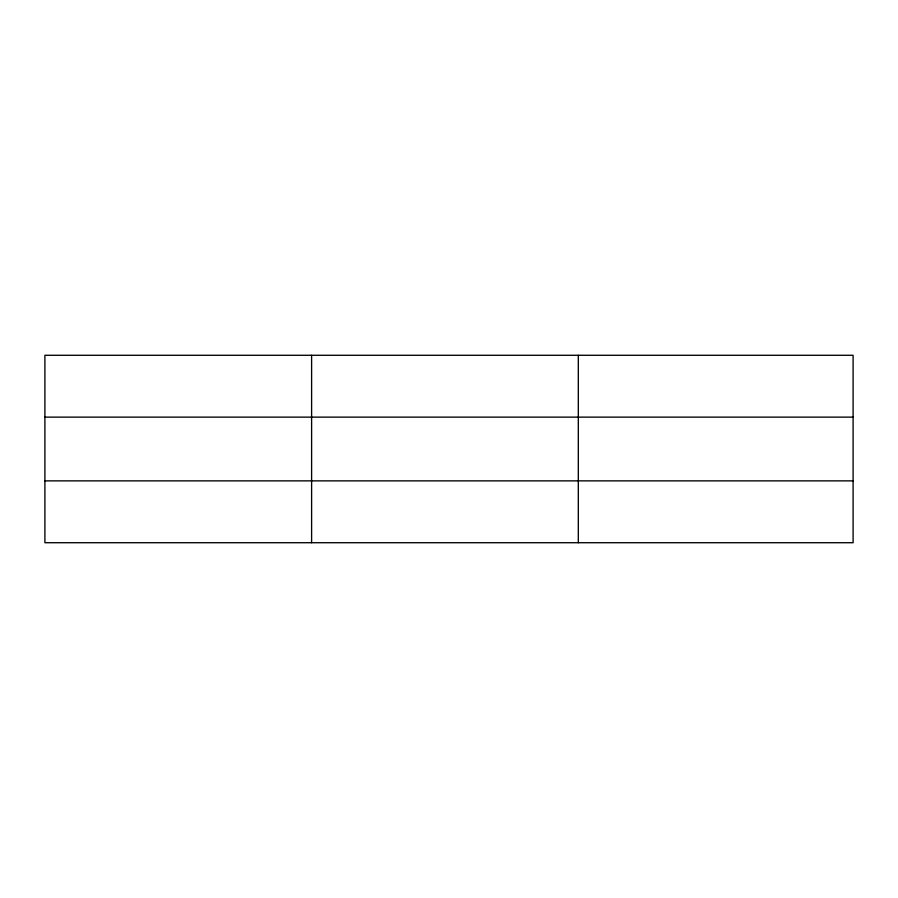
<?xml version="1.0" encoding="UTF-8"?>
<svg xmlns="http://www.w3.org/2000/svg" width="898" height="898" viewBox="0 0 898 898"><rect width="100%" height="100%" fill="white"/><g stroke="black" fill="none" stroke-linecap="round" stroke-linejoin="round"><path stroke-width="1.35" d="M311.606 355.282L311.606 542.718M578.312 355.282L578.312 542.718M853.1 417.132L853.1 355.282L44.9 355.282L44.9 542.718L853.1 542.718L853.1 417.132L44.9 417.132M44.9 480.868L853.1 480.868"/></g></svg>
